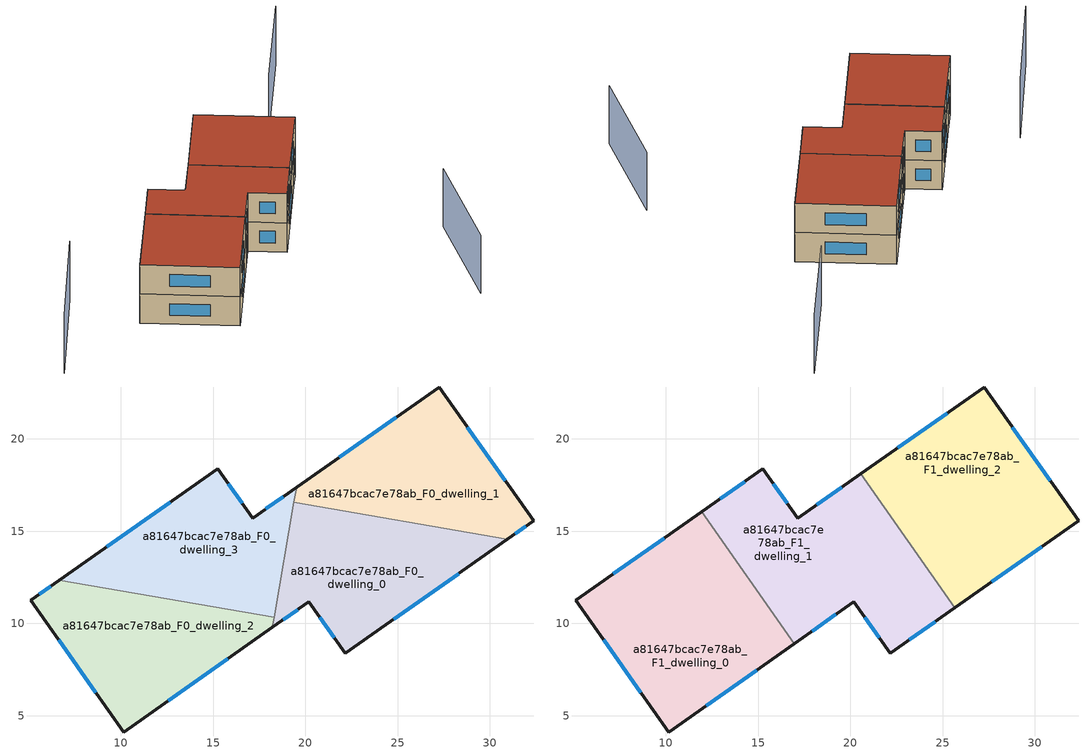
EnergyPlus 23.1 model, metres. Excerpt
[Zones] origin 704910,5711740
a81647bcac7e78ab_F0_dwelling_0
 floor ground (EU_floor_Construction): 30.95,14.55 22.16,8.37 20.18,11.17 18.22,9.78 19.39,16.55 z0
 wall outside (EU_wall_Construction): 18.22,9.78 20.18,11.17 22.16,8.37 30.95,14.55 z0:3
 wall to a81647bcac7e78ab_F0_dwelling_1 (EU_wall_Construction): 30.95,14.55 19.39,16.55 z0:3
 wall to a81647bcac7e78ab_F0_dwelling_3 (EU_wall_Construction): 19.39,16.55 18.31,10.33 z0:3
 wall to a81647bcac7e78ab_F0_dwelling_2 (EU_wall_Construction): 18.31,10.33 18.22,9.78 z0:3
 window (EU_Window_Construction): 24.79,10.22 28.32,12.7 / 20.77,10.33 21.57,9.21 / 18.8,10.2 19.59,10.75 z0.9:2.1
a81647bcac7e78ab_F0_dwelling_1
 floor ground (EU_floor_Construction): 27.26,22.81 32.38,15.56 30.95,14.55 19.39,16.55 19.53,17.37 z0
 wall outside (EU_wall_Construction): 30.95,14.55 32.38,15.56 27.26,22.81 19.53,17.37 z0:3
 wall to a81647bcac7e78ab_F0_dwelling_3 (EU_wall_Construction): 19.53,17.37 19.39,16.55 z0:3
 window (EU_Window_Construction): 31.38,14.86 31.95,15.26 / 24.94,21.18 21.84,19 / 30.85,17.73 28.79,20.64 z0.9:2.1
a81647bcac7e78ab_F0_dwelling_2
 floor ground (EU_floor_Construction): 18.31,10.33 18.22,9.78 10.17,4.12 5.12,11.25 6.68,12.34 z0
 wall outside (EU_wall_Construction): 6.68,12.34 5.12,11.25 10.17,4.12 18.22,9.78 z0:3
 wall to a81647bcac7e78ab_F0_dwelling_3 (EU_wall_Construction): 18.31,10.33 6.68,12.34 z0:3
 window (EU_Window_Construction): 12.58,5.81 15.81,8.09 / 6.63,9.11 8.66,6.25 / 6.21,12.02 5.59,11.58 z0.9:2.1
a81647bcac7e78ab_F0_dwelling_3
 floor ground (EU_floor_Construction): 19.53,17.37 18.31,10.33 6.68,12.34 15.26,18.37 17.15,15.7 z0
 wall outside (EU_wall_Construction): 19.53,17.37 17.15,15.7 15.26,18.37 6.68,12.34 z0:3
 window (EU_Window_Construction): 12.69,16.57 9.25,14.15 / 16.59,16.5 15.82,17.57 / 18.82,16.87 17.86,16.2 z0.9:2.1
a81647bcac7e78ab_F1_dwelling_0
 floor to a81647bcac7e78ab_F0_dwelling_2 (EU_floor_Construction): 15.65,10.79 16.97,8.91 10.17,4.12 5.12,11.25 6.68,12.34 z3
 floor to a81647bcac7e78ab_F0_dwelling_3 (EU_floor_Construction): 11.95,16.05 15.65,10.79 6.68,12.34 z3
 wall outside (EU_wall_Construction): 11.95,16.05 5.12,11.25 10.17,4.12 16.97,8.91 z3:6
 wall to a81647bcac7e78ab_F1_dwelling_1 (EU_wall_Construction): 16.97,8.91 11.95,16.05 z3:6
 window (EU_Window_Construction): 12.2,5.55 14.93,7.47 / 6.63,9.11 8.66,6.25 / 9.91,14.61 7.17,12.69 z3.9:5.1
 roof outside (EU_roof_Construction): 16.97,8.91 11.95,16.05 5.12,11.25 10.17,4.12 z6
a81647bcac7e78ab_F1_dwelling_1
 floor to a81647bcac7e78ab_F0_dwelling_0 (EU_floor_Construction): 21.96,16.11 25.67,10.84 22.16,8.37 20.18,11.17 18.22,9.78 19.39,16.55 z3
 floor to a81647bcac7e78ab_F0_dwelling_3 (EU_floor_Construction): 19.53,17.37 18.31,10.33 15.65,10.79 11.95,16.05 15.26,18.37 17.15,15.7 z3
 floor to a81647bcac7e78ab_F0_dwelling_2 (EU_floor_Construction): 18.31,10.33 18.22,9.78 16.97,8.91 15.65,10.79 z3
 floor to a81647bcac7e78ab_F0_dwelling_1 (EU_floor_Construction): 20.56,18.1 21.96,16.11 19.39,16.55 19.53,17.37 z3
 wall outside (EU_wall_Construction): 20.56,18.1 17.15,15.7 15.26,18.37 11.95,16.05 / 16.97,8.91 20.18,11.17 22.16,8.37 25.67,10.84 z3:6
 wall to a81647bcac7e78ab_F1_dwelling_2 (EU_wall_Construction): 25.67,10.84 20.56,18.1 z3:6
 window (EU_Window_Construction): 14.27,17.68 12.94,16.74 / 16.59,16.5 15.82,17.57 / 19.54,17.38 18.17,16.42 / 23.21,9.11 24.62,10.1 / 20.77,10.33 21.57,9.21 / 17.93,9.58 19.22,10.49 z3.9:5.1
 roof outside (EU_roof_Construction): 25.67,10.84 20.56,18.1 17.15,15.7 15.26,18.37 11.95,16.05 16.97,8.91 20.18,11.17 22.16,8.37 z6
a81647bcac7e78ab_F1_dwelling_2
 floor to a81647bcac7e78ab_F0_dwelling_1 (EU_floor_Construction): 27.26,22.81 32.38,15.56 30.95,14.56 21.96,16.11 20.56,18.1 z3
 floor to a81647bcac7e78ab_F0_dwelling_0 (EU_floor_Construction): 30.95,14.56 25.67,10.84 21.96,16.11 z3
 wall outside (EU_wall_Construction): 25.67,10.84 32.38,15.56 27.26,22.81 20.56,18.1 z3:6
 window (EU_Window_Construction): 30.85,17.73 28.79,20.64 / 27.68,12.25 30.37,14.15 / 25.25,21.4 22.57,19.51 z3.9:5.1
 roof outside (EU_roof_Construction): 32.38,15.56 27.26,22.81 20.56,18.1 25.67,10.84 z6
shading: 4.36,18.4 -5.34,11.37 / 27.3,-9.04 33.83,0.26 / 45.62,28.15 36.41,21.64 z0:6
[Building]
EU S2 Campaign: North Axis=0; Terrain=City; Solar Distribution=FullExterior
[Site:Location]
London: Latitude=51.5; Longitude=-0.5; Time Zone=0; Elevation=25
[SizingPeriod:WeatherFileDays]
AnnualSizingPeriod: Begin Month=1; Begin Day of Month=1; End Month=12; End Day of Month=31; Day of Week for Start Day=Monday; Use Weather File Daylight Saving Period=No; Use Weather File Rain and Snow Indicators=No
[MATERIAL]
EU_InternalMass_Material: Roughness=MediumRough; Thickness=0.1; Conductivity=1; Density=1800; Specific Heat=900; Thermal Absorptance=0.9; Solar Absorptance=0.7; Visible Absorptance=0.7
[MATERIAL:NOMASS] Roughness=MediumRough; Thermal Absorptance=0.9; Solar Absorptance=0.7; Visible Absorptance=0.7
Name | Thermal Resistance
EU_wall_NoMass | 1.04674
EU_roof_NoMass | 4.32442
EU_floor_NoMass | 2.04616
[WINDOWMATERIAL:SIMPLEGLAZINGSYSTEM]
EU_Window_SimpleGlazing: UFactor=4.25843; Solar Heat Gain Coefficient=0.85; Visible Transmittance=0.85
[CONSTRUCTION]
EU_wall_Construction: EU_wall_NoMass
EU_roof_Construction: EU_roof_NoMass
EU_floor_Construction: EU_floor_NoMass
EU_Window_Construction: EU_Window_SimpleGlazing
EU_InternalMass_Construction: EU_InternalMass_Material
[ZONE] Type=1; Multiplier=1; Ceiling Height=autocalculate; Floor Area=autocalculate; Part of Total Floor Area=Yes
Name | Volume
a81647bcac7e78ab_F0_dwelling_0 | 163.758
a81647bcac7e78ab_F1_dwelling_0 | 218.333
a81647bcac7e78ab_F0_dwelling_1 | 163.77
a81647bcac7e78ab_F1_dwelling_1 | 218.355
a81647bcac7e78ab_F0_dwelling_2 | 163.731
a81647bcac7e78ab_F1_dwelling_2 | 218.32
a81647bcac7e78ab_F0_dwelling_3 | 163.756
[INTERNALMASS] Construction=EU_InternalMass_Construction
Name | Zone or ZoneList | Surface Area
a81647bcac7e78ab_F0_dwelling_0_EU_InternalMass | a81647bcac7e78ab_F0_dwelling_0 | 54.586
a81647bcac7e78ab_F0_dwelling_1_EU_InternalMass | a81647bcac7e78ab_F0_dwelling_1 | 54.5898
a81647bcac7e78ab_F0_dwelling_2_EU_InternalMass | a81647bcac7e78ab_F0_dwelling_2 | 54.5768
a81647bcac7e78ab_F0_dwelling_3_EU_InternalMass | a81647bcac7e78ab_F0_dwelling_3 | 54.5854
a81647bcac7e78ab_F1_dwelling_0_EU_InternalMass | a81647bcac7e78ab_F1_dwelling_0 | 72.7774
a81647bcac7e78ab_F1_dwelling_1_EU_InternalMass | a81647bcac7e78ab_F1_dwelling_1 | 72.7856
a81647bcac7e78ab_F1_dwelling_2_EU_InternalMass | a81647bcac7e78ab_F1_dwelling_2 | 72.7732
[OTHEREQUIPMENT] Fuel Type=Electricity; Design Level Calculation Method=Watts/Area; Power per Zone Floor Area=1; Fraction Latent=0; Fraction Radiant=0; Fraction Lost=0; Carbon Dioxide Generation Rate=0; EndUse Subcategory=EU_Step8_InternalGains
Name | Zone or ZoneList or Space or SpaceList | Schedule
EU_Step8_InternalGain_a81647bcac7e78ab_F0_dwelling_0_f000 | a81647bcac7e78ab_F0_dwelling_0 | EU_Step8_GainSchedule_a81647bcac7e78ab_F0_dwelling_0_f000
EU_Step8_InternalGain_a81647bcac7e78ab_F0_dwelling_1_f000 | a81647bcac7e78ab_F0_dwelling_1 | EU_Step8_GainSchedule_a81647bcac7e78ab_F0_dwelling_1_f000
EU_Step8_InternalGain_a81647bcac7e78ab_F0_dwelling_2_f000 | a81647bcac7e78ab_F0_dwelling_2 | EU_Step8_GainSchedule_a81647bcac7e78ab_F0_dwelling_2_f000
EU_Step8_InternalGain_a81647bcac7e78ab_F0_dwelling_3_f000 | a81647bcac7e78ab_F0_dwelling_3 | EU_Step8_GainSchedule_a81647bcac7e78ab_F0_dwelling_3_f000
EU_Step8_InternalGain_a81647bcac7e78ab_F1_dwelling_0_f000 | a81647bcac7e78ab_F1_dwelling_0 | EU_Step8_GainSchedule_a81647bcac7e78ab_F1_dwelling_0_f000
EU_Step8_InternalGain_a81647bcac7e78ab_F1_dwelling_1_f000 | a81647bcac7e78ab_F1_dwelling_1 | EU_Step8_GainSchedule_a81647bcac7e78ab_F1_dwelling_1_f000
EU_Step8_InternalGain_a81647bcac7e78ab_F1_dwelling_2_f000 | a81647bcac7e78ab_F1_dwelling_2 | EU_Step8_GainSchedule_a81647bcac7e78ab_F1_dwelling_2_f000
[ZONEVENTILATION:DESIGNFLOWRATE] Schedule=EU_AlwaysOn; Design Flow Rate Calculation Method=AirChanges/Hour; Air Changes per Hour=0.488719; Ventilation Type=Natural; Fan Pressure Rise=0; Fan Total Efficiency=1; Constant Term Coefficient=1; Temperature Term Coefficient=0; Velocity Term Coefficient=0; Velocity Squared Term Coefficient=0; Minimum Indoor Temperature=-100; Maximum Indoor Temperature=100; Delta Temperature=-100; Minimum Outdoor Temperature=-100; Maximum Outdoor Temperature=100; Maximum Wind Speed=40
Name | Zone or ZoneList or Space or SpaceList
EU_ConstantAir_a81647bcac7e78ab_F0_dwelling_0 | a81647bcac7e78ab_F0_dwelling_0
EU_ConstantAir_a81647bcac7e78ab_F0_dwelling_1 | a81647bcac7e78ab_F0_dwelling_1
EU_ConstantAir_a81647bcac7e78ab_F0_dwelling_2 | a81647bcac7e78ab_F0_dwelling_2
EU_ConstantAir_a81647bcac7e78ab_F0_dwelling_3 | a81647bcac7e78ab_F0_dwelling_3
EU_ConstantAir_a81647bcac7e78ab_F1_dwelling_0 | a81647bcac7e78ab_F1_dwelling_0
EU_ConstantAir_a81647bcac7e78ab_F1_dwelling_1 | a81647bcac7e78ab_F1_dwelling_1
EU_ConstantAir_a81647bcac7e78ab_F1_dwelling_2 | a81647bcac7e78ab_F1_dwelling_2
[HVACTEMPLATE:THERMOSTAT] Constant Heating Setpoint=20; Constant Cooling Setpoint=50
EU_HeatOnly_a81647bcac7e78ab_F0_dwelling_0; EU_HeatOnly_a81647bcac7e78ab_F0_dwelling_1; EU_HeatOnly_a81647bcac7e78ab_F0_dwelling_2; EU_HeatOnly_a81647bcac7e78ab_F0_dwelling_3; EU_HeatOnly_a81647bcac7e78ab_F1_dwelling_0; EU_HeatOnly_a81647bcac7e78ab_F1_dwelling_1; EU_HeatOnly_a81647bcac7e78ab_F1_dwelling_2
[HVACTEMPLATE:ZONE:IDEALLOADSAIRSYSTEM] System Availability Schedule=EU_AlwaysOn; Maximum Heating Supply Air Temperature=50; Minimum Cooling Supply Air Temperature=13; Maximum Heating Supply Air Humidity Ratio=0.0156; Minimum Cooling Supply Air Humidity Ratio=0.0077; Heating Limit=NoLimit; Cooling Limit=NoLimit; Heating Availability Schedule=EU_AlwaysOn; Cooling Availability Schedule=EU_CoolingOff; Dehumidification Control Type=ConstantSensibleHeatRatio; Cooling Sensible Heat Ratio=0.7; Dehumidification Setpoint=60; Humidification Control Type=None; Humidification Setpoint=30; Outdoor Air Method=None; Outdoor Air Flow Rate per Person=0.00944; Outdoor Air Flow Rate per Zone Floor Area=0; Outdoor Air Flow Rate per Zone=0; Demand Controlled Ventilation Type=None; Outdoor Air Economizer Type=NoEconomizer; Heat Recovery Type=None; Sensible Heat Recovery Effectiveness=0.7; Latent Heat Recovery Effectiveness=0.65
Name | Template Thermostat
a81647bcac7e78ab_F0_dwelling_0 | EU_HeatOnly_a81647bcac7e78ab_F0_dwelling_0
a81647bcac7e78ab_F0_dwelling_1 | EU_HeatOnly_a81647bcac7e78ab_F0_dwelling_1
a81647bcac7e78ab_F0_dwelling_2 | EU_HeatOnly_a81647bcac7e78ab_F0_dwelling_2
a81647bcac7e78ab_F0_dwelling_3 | EU_HeatOnly_a81647bcac7e78ab_F0_dwelling_3
a81647bcac7e78ab_F1_dwelling_0 | EU_HeatOnly_a81647bcac7e78ab_F1_dwelling_0
a81647bcac7e78ab_F1_dwelling_1 | EU_HeatOnly_a81647bcac7e78ab_F1_dwelling_1
a81647bcac7e78ab_F1_dwelling_2 | EU_HeatOnly_a81647bcac7e78ab_F1_dwelling_2
[SIZING:ZONE] Zone Cooling Design Supply Air Temperature Input Method=SupplyAirTemperature; Zone Cooling Design Supply Air Temperature=13; Zone Heating Design Supply Air Temperature Input Method=SupplyAirTemperature; Zone Heating Design Supply Air Temperature=50; Zone Cooling Design Supply Air Humidity Ratio=0.008; Zone Heating Design Supply Air Humidity Ratio=0.008; Cooling Design Air Flow Method=DesignDay; Cooling Design Air Flow Rate=0; Cooling Minimum Air Flow per Zone Floor Area=0.000762; Cooling Minimum Air Flow=0; Cooling Minimum Air Flow Fraction=0.2; Heating Design Air Flow Method=DesignDay; Heating Design Air Flow Rate=0; Heating Maximum Air Flow per Zone Floor Area=0.002032; Heating Maximum Air Flow=0.141576; Heating Maximum Air Flow Fraction=0.3; Account for Dedicated Outdoor Air System=No; Dedicated Outdoor Air System Control Strategy=NeutralSupplyAir; Dedicated Outdoor Air Low Setpoint Temperature for Design=autosize; Dedicated Outdoor Air High Setpoint Temperature for Design=autosize; Zone Load Sizing Method=Sensible Load Only No Latent Load; Zone Latent Cooling Design Supply Air Humidity Ratio Input Method=HumidityRatioDifference; Zone Cooling Design Supply Air Humidity Ratio Difference=0.005; Zone Latent Heating Design Supply Air Humidity Ratio Input Method=HumidityRatioDifference; Zone Humidification Design Supply Air Humidity Ratio Difference=0.005
a81647bcac7e78ab_F0_dwelling_0; a81647bcac7e78ab_F0_dwelling_1; a81647bcac7e78ab_F0_dwelling_2; a81647bcac7e78ab_F0_dwelling_3; a81647bcac7e78ab_F1_dwelling_0; a81647bcac7e78ab_F1_dwelling_1; a81647bcac7e78ab_F1_dwelling_2
[SCHEDULE:CONSTANT]
Name | Hourly Value
EU_AlwaysOn | 1
EU_CoolingOff | 0
[SCHEDULE:FILE] Column Number=1; Rows to Skip at Top=0; Number of Hours of Data=8760; Column Separator=Comma; Interpolate to Timestep=No; Minutes per Item=60; Adjust Schedule for Daylight Savings=Yes
Name | File
EU_Step8_GainSchedule_a81647bcac7e78ab_F0_dwelling_0_f000 | ../../schedules/a81647bcac7e78ab/a81647bcac7e78ab_F0_dwelling_0_f000_gain.csv
EU_Step8_GainSchedule_a81647bcac7e78ab_F0_dwelling_1_f000 | ../../schedules/a81647bcac7e78ab/a81647bcac7e78ab_F0_dwelling_1_f000_gain.csv
EU_Step8_GainSchedule_a81647bcac7e78ab_F0_dwelling_2_f000 | ../../schedules/a81647bcac7e78ab/a81647bcac7e78ab_F0_dwelling_2_f000_gain.csv
EU_Step8_GainSchedule_a81647bcac7e78ab_F0_dwelling_3_f000 | ../../schedules/a81647bcac7e78ab/a81647bcac7e78ab_F0_dwelling_3_f000_gain.csv
EU_Step8_GainSchedule_a81647bcac7e78ab_F1_dwelling_0_f000 | ../../schedules/a81647bcac7e78ab/a81647bcac7e78ab_F1_dwelling_0_f000_gain.csv
EU_Step8_GainSchedule_a81647bcac7e78ab_F1_dwelling_1_f000 | ../../schedules/a81647bcac7e78ab/a81647bcac7e78ab_F1_dwelling_1_f000_gain.csv
EU_Step8_GainSchedule_a81647bcac7e78ab_F1_dwelling_2_f000 | ../../schedules/a81647bcac7e78ab/a81647bcac7e78ab_F1_dwelling_2_f000_gain.csv
